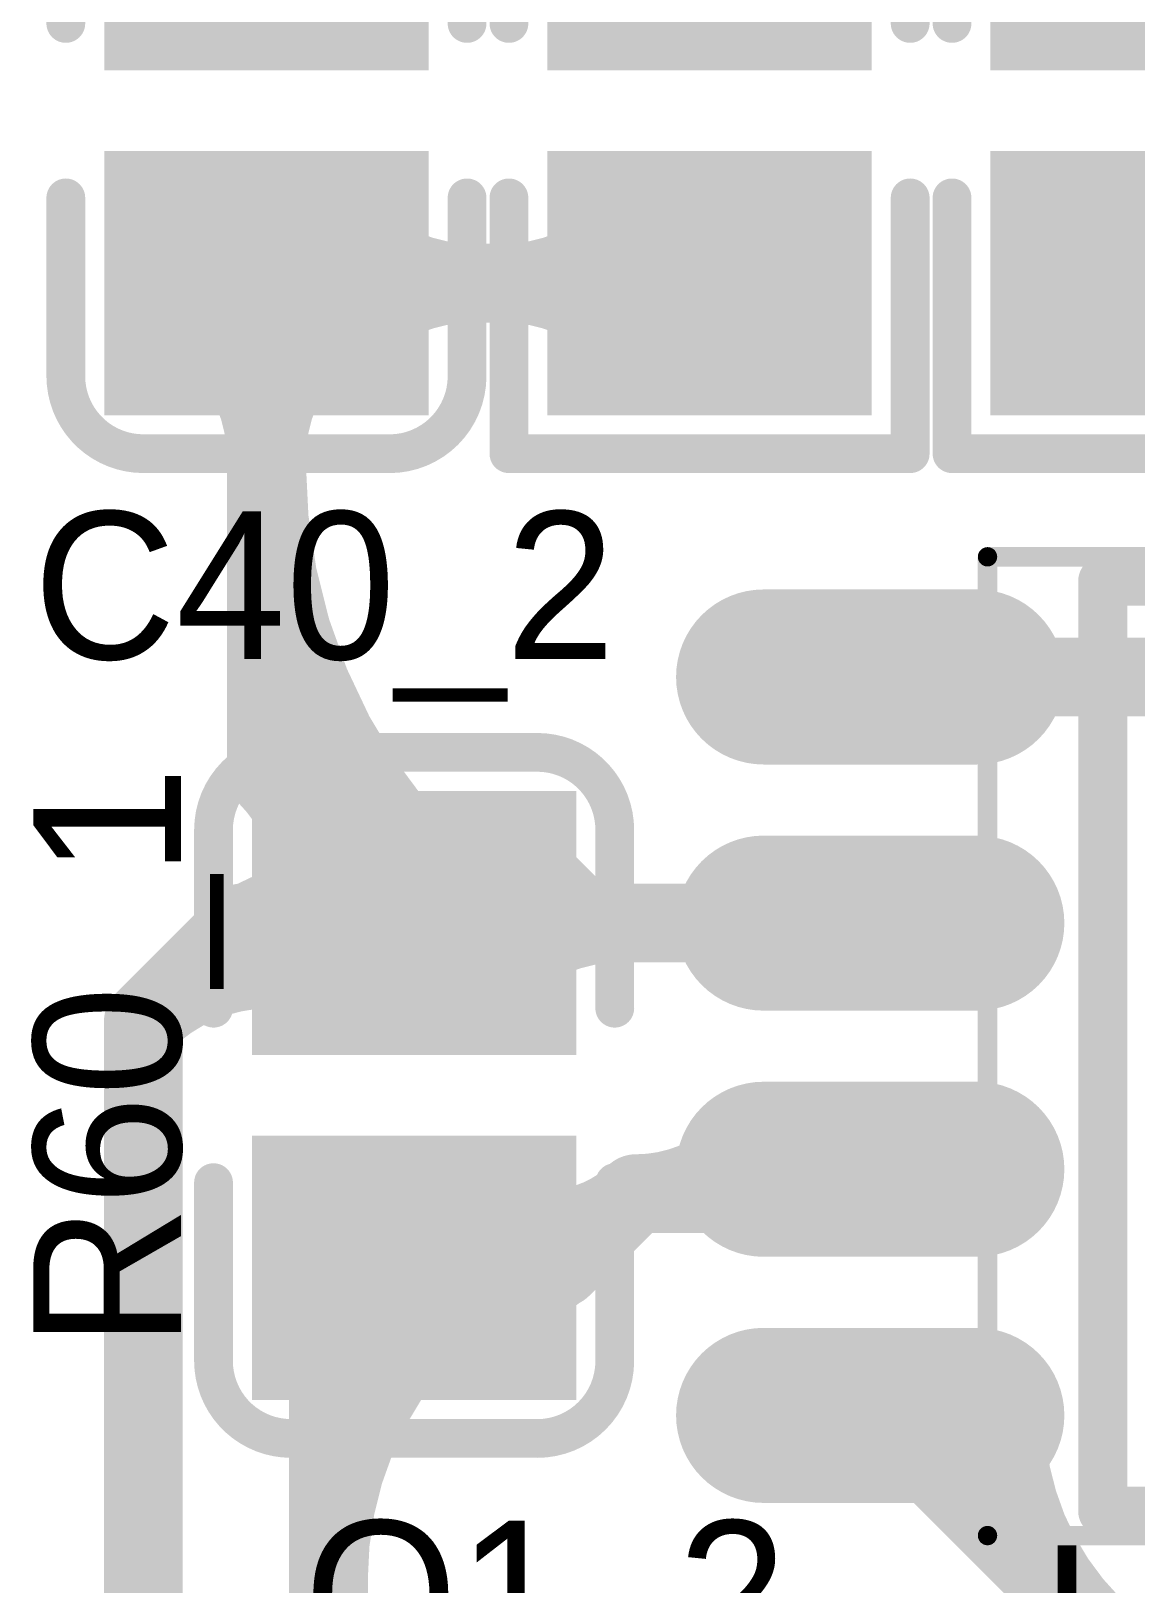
# Model space of a CAD drawing. Header units: millimetres. Extents: x 3.32 to 12.49, y 5.66 to 10.73.
# Drawn here: x 7.0366 to 7.261, y 8.4108 to 8.7263 of the extents above; entities that cross this region are included whole.
import ezdxf

# ---------------------------------------------------------------- set-up
doc = ezdxf.new("R2010")
doc.units = ezdxf.units.MM
doc.header["$MEASUREMENT"] = 0
for name, color, linetype in [('Mechanical13', 56, 'Continuous'), ('TopLayer', 1, 'Continuous'), ('TopOverlay', 2, 'Continuous'), ('TopPaste', 8, 'Continuous'), ('TopSolder', 216, 'Continuous')]:
    doc.layers.add(name, color=color, linetype=linetype)

# ---------------------------------------------------------------- blocks, each defined once
blk = doc.blocks.new('SOIC_8_150____7')
at = {"layer": 'Mechanical13', "const_width": 0.00394}
for points in [[(-0.09941, 0.07854), (0.09941, 0.07854)], [(-0.09941, 0.07854), (-0.09941, -0.07854)], [(0.09941, 0.07854), (0.09941, -0.07854)], [(-0.09941, -0.07854), (0.09941, -0.07854)]]:
    blk.add_lwpolyline(points, dxfattribs=at)
at = {"layer": 'Mechanical13'}
for points, const_width in [([(-0.10039, 0.07854, 1), (-0.09843, 0.07854, 1)], 0.00197), ([(-0.10039, 0.07854, 1), (-0.09843, 0.07854, 1)], 0.00197), ([(0.09843, 0.07854, 1), (0.10039, 0.07854, 1)], 0.00197), ([(0.09843, 0.07854, 1), (0.10039, 0.07854, 1)], 0.00197), ([(-0.04429, -0.04311, 1), (-0.08366, -0.04311, 1)], 0.00394), ([(-0.08465, -0.04311, 1), (-0.08268, -0.04311, 1)], 0.00197), ([(-0.04528, -0.04311, 1), (-0.04331, -0.04311, 1)], 0.00197), ([(-0.10039, -0.07854, 1), (-0.09843, -0.07854, 1)], 0.00197), ([(-0.10039, -0.07854, 1), (-0.09843, -0.07854, 1)], 0.00197), ([(0.09843, -0.07854, 1), (0.10039, -0.07854, 1)], 0.00197), ([(0.09843, -0.07854, 1), (0.10039, -0.07854, 1)], 0.00197)]:
    blk.add_lwpolyline(points, format="xyb", close=True, dxfattribs=dict(at, const_width=const_width))
at = {"layer": 'TopLayer', "const_width": 0.02756}
for points in [[(-0.075, 0.08071), (-0.075, 0.12402)], [(-0.025, 0.08071), (-0.025, 0.12402)], [(0.025, 0.08071), (0.025, 0.12402)], [(0.075, 0.08071), (0.075, 0.12402)], [(-0.075, -0.12402), (-0.075, -0.08071)], [(-0.025, -0.12402), (-0.025, -0.08071)], [(0.025, -0.12402), (0.025, -0.08071)], [(0.075, -0.12402), (0.075, -0.08071)]]:
    blk.add_lwpolyline(points, dxfattribs=at)
at = {"layer": 'TopLayer', "const_width": 0.01378}
for points in [[(-0.08189, 0.12402, 1), (-0.06811, 0.12402, 1)], [(-0.03189, 0.12402, 1), (-0.01811, 0.12402, 1)], [(0.01811, 0.12402, 1), (0.03189, 0.12402, 1)], [(0.06811, 0.12402, 1), (0.08189, 0.12402, 1)], [(-0.08189, 0.08071, 1), (-0.06811, 0.08071, 1)], [(-0.03189, 0.08071, 1), (-0.01811, 0.08071, 1)], [(0.01811, 0.08071, 1), (0.03189, 0.08071, 1)], [(0.06811, 0.08071, 1), (0.08189, 0.08071, 1)], [(-0.08189, -0.08071, 1), (-0.06811, -0.08071, 1)], [(-0.03189, -0.08071, 1), (-0.01811, -0.08071, 1)], [(0.01811, -0.08071, 1), (0.03189, -0.08071, 1)], [(0.06811, -0.08071, 1), (0.08189, -0.08071, 1)], [(-0.08189, -0.12402, 1), (-0.06811, -0.12402, 1)], [(-0.03189, -0.12402, 1), (-0.01811, -0.12402, 1)], [(0.01811, -0.12402, 1), (0.03189, -0.12402, 1)], [(0.06811, -0.12402, 1), (0.08189, -0.12402, 1)]]:
    blk.add_lwpolyline(points, format="xyb", close=True, dxfattribs=at)
at = {"layer": 'TopOverlay', "const_width": 0.01}
for points in [[(-0.09449, 0.05512), (0.09449, 0.05512)], [(-0.09449, 0.05512), (-0.09449, -0.05512)], [(0.09449, 0.05512), (0.09449, -0.05512)], [(-0.09449, -0.05512), (0.09449, -0.05512)]]:
    blk.add_lwpolyline(points, dxfattribs=at)
at = {"layer": 'TopOverlay'}
for points, const_width in [([(-0.09699, 0.05512, 1), (-0.09199, 0.05512, 1)], 0.005), ([(-0.09699, 0.05512, 1), (-0.09199, 0.05512, 1)], 0.005), ([(0.09199, 0.05512, 1), (0.09699, 0.05512, 1)], 0.005), ([(0.09199, 0.05512, 1), (0.09699, 0.05512, 1)], 0.005), ([(-0.05906, -0.02756, 1), (-0.0748, -0.02756, 1)], 0.01575), ([(-0.07874, -0.02756, 1), (-0.07087, -0.02756, 1)], 0.00787), ([(-0.06299, -0.02756, 1), (-0.05512, -0.02756, 1)], 0.00787), ([(-0.09699, -0.05512, 1), (-0.09199, -0.05512, 1)], 0.005), ([(-0.09699, -0.05512, 1), (-0.09199, -0.05512, 1)], 0.005), ([(0.09199, -0.05512, 1), (0.09699, -0.05512, 1)], 0.005), ([(0.09199, -0.05512, 1), (0.09699, -0.05512, 1)], 0.005), ([(-0.10236, -0.11417, 1), (-0.11417, -0.11417, 1)], 0.01181), ([(-0.11713, -0.11417, 1), (-0.11122, -0.11417, 1)], 0.00591), ([(-0.10531, -0.11417, 1), (-0.09941, -0.11417, 1)], 0.00591)]:
    blk.add_lwpolyline(points, format="xyb", close=True, dxfattribs=dict(at, const_width=const_width))
at = {"layer": 'TopPaste', "const_width": 0.02756}
for points in [[(-0.075, 0.08071), (-0.075, 0.12402)], [(-0.025, 0.08071), (-0.025, 0.12402)], [(0.025, 0.08071), (0.025, 0.12402)], [(0.075, 0.08071), (0.075, 0.12402)], [(-0.075, -0.12402), (-0.075, -0.08071)], [(-0.025, -0.12402), (-0.025, -0.08071)], [(0.025, -0.12402), (0.025, -0.08071)], [(0.075, -0.12402), (0.075, -0.08071)]]:
    blk.add_lwpolyline(points, dxfattribs=at)
at = {"layer": 'TopPaste', "const_width": 0.01378}
for points in [[(-0.08189, 0.12402, 1), (-0.06811, 0.12402, 1)], [(-0.03189, 0.12402, 1), (-0.01811, 0.12402, 1)], [(0.01811, 0.12402, 1), (0.03189, 0.12402, 1)], [(0.06811, 0.12402, 1), (0.08189, 0.12402, 1)], [(-0.08189, 0.08071, 1), (-0.06811, 0.08071, 1)], [(-0.03189, 0.08071, 1), (-0.01811, 0.08071, 1)], [(0.01811, 0.08071, 1), (0.03189, 0.08071, 1)], [(0.06811, 0.08071, 1), (0.08189, 0.08071, 1)], [(-0.08189, -0.08071, 1), (-0.06811, -0.08071, 1)], [(-0.03189, -0.08071, 1), (-0.01811, -0.08071, 1)], [(0.01811, -0.08071, 1), (0.03189, -0.08071, 1)], [(0.06811, -0.08071, 1), (0.08189, -0.08071, 1)], [(-0.08189, -0.12402, 1), (-0.06811, -0.12402, 1)], [(-0.03189, -0.12402, 1), (-0.01811, -0.12402, 1)], [(0.01811, -0.12402, 1), (0.03189, -0.12402, 1)], [(0.06811, -0.12402, 1), (0.08189, -0.12402, 1)]]:
    blk.add_lwpolyline(points, format="xyb", close=True, dxfattribs=at)
at = {"layer": 'TopSolder', "const_width": 0.03556}
for points in [[(-0.075, 0.08071), (-0.075, 0.12402)], [(-0.025, 0.08071), (-0.025, 0.12402)], [(0.025, 0.08071), (0.025, 0.12402)], [(0.075, 0.08071), (0.075, 0.12402)], [(-0.075, -0.12402), (-0.075, -0.08071)], [(-0.025, -0.12402), (-0.025, -0.08071)], [(0.025, -0.12402), (0.025, -0.08071)], [(0.075, -0.12402), (0.075, -0.08071)]]:
    blk.add_lwpolyline(points, dxfattribs=at)
at = {"layer": 'TopSolder', "const_width": 0.01778}
for points in [[(-0.08389, 0.12402, 1), (-0.06611, 0.12402, 1)], [(-0.03389, 0.12402, 1), (-0.01611, 0.12402, 1)], [(0.01611, 0.12402, 1), (0.03389, 0.12402, 1)], [(0.06611, 0.12402, 1), (0.08389, 0.12402, 1)], [(-0.08389, 0.08071, 1), (-0.06611, 0.08071, 1)], [(-0.03389, 0.08071, 1), (-0.01611, 0.08071, 1)], [(0.01611, 0.08071, 1), (0.03389, 0.08071, 1)], [(0.06611, 0.08071, 1), (0.08389, 0.08071, 1)], [(-0.08389, -0.08071, 1), (-0.06611, -0.08071, 1)], [(-0.03389, -0.08071, 1), (-0.01611, -0.08071, 1)], [(0.01611, -0.08071, 1), (0.03389, -0.08071, 1)], [(0.06611, -0.08071, 1), (0.08389, -0.08071, 1)], [(-0.08389, -0.12402, 1), (-0.06611, -0.12402, 1)], [(-0.03389, -0.12402, 1), (-0.01611, -0.12402, 1)], [(0.01611, -0.12402, 1), (0.03389, -0.12402, 1)], [(0.06611, -0.12402, 1), (0.08389, -0.12402, 1)]]:
    blk.add_lwpolyline(points, format="xyb", close=True, dxfattribs=at)
blk = doc.blocks.new('0805_R_38')
at = {"layer": 'TopLayer'}
for points in [[(-0.05787, -0.02894), (-0.0122, -0.02894), (-0.05787, 0.02894), (-0.0122, 0.02894)], [(0.0122, -0.02894), (0.05787, -0.02894), (0.0122, 0.02894), (0.05787, 0.02894)]]:
    blk.add_solid(points, dxfattribs=at)
at = {"layer": 'TopOverlay', "const_width": 0.00787}
for points in [[(-0.06968, 0.04075), (-0.06968, -0.04075)], [(-0.06968, 0.04075), (-0.01772, 0.04075)], [(0.01772, 0.04075), (0.06968, 0.04075)], [(0.06968, 0.04075), (0.06968, -0.04075)], [(-0.06968, -0.04075), (-0.01772, -0.04075)], [(0.01772, -0.04075), (0.06968, -0.04075)]]:
    blk.add_lwpolyline(points, dxfattribs=at)
at = {"layer": 'TopOverlay', "const_width": 0.00394}
for points in [[(-0.07165, 0.04075, 1), (-0.06772, 0.04075, 1)], [(-0.07165, 0.04075, 1), (-0.06772, 0.04075, 1)], [(-0.01969, 0.04075, 1), (-0.01575, 0.04075, 1)], [(0.01575, 0.04075, 1), (0.01969, 0.04075, 1)], [(0.06772, 0.04075, 1), (0.07165, 0.04075, 1)], [(0.06772, 0.04075, 1), (0.07165, 0.04075, 1)], [(-0.07165, -0.04075, 1), (-0.06772, -0.04075, 1)], [(-0.07165, -0.04075, 1), (-0.06772, -0.04075, 1)], [(-0.01969, -0.04075, 1), (-0.01575, -0.04075, 1)], [(0.01575, -0.04075, 1), (0.01969, -0.04075, 1)], [(0.06772, -0.04075, 1), (0.07165, -0.04075, 1)], [(0.06772, -0.04075, 1), (0.07165, -0.04075, 1)]]:
    blk.add_lwpolyline(points, format="xyb", close=True, dxfattribs=at)
at = {"layer": 'TopPaste'}
for points in [[(-0.05787, -0.02894), (-0.0122, -0.02894), (-0.05787, 0.02894), (-0.0122, 0.02894)], [(0.0122, -0.02894), (0.05787, -0.02894), (0.0122, 0.02894), (0.05787, 0.02894)]]:
    blk.add_solid(points, dxfattribs=at)
at = {"layer": 'TopSolder'}
for points in [[(-0.06187, -0.03294), (-0.0082, -0.03294), (-0.06187, 0.03294), (-0.0082, 0.03294)], [(0.0082, -0.03294), (0.06187, -0.03294), (0.0082, 0.03294), (0.06187, 0.03294)]]:
    blk.add_solid(points, dxfattribs=at)
blk = doc.blocks.new('0805_R_40')
at = {"layer": 'TopLayer'}
for points in [[(-0.05787, -0.02894), (-0.0122, -0.02894), (-0.05787, 0.02894), (-0.0122, 0.02894)], [(0.0122, -0.02894), (0.05787, -0.02894), (0.0122, 0.02894), (0.05787, 0.02894)]]:
    blk.add_solid(points, dxfattribs=at)
at = {"layer": 'TopOverlay', "const_width": 0.00787}
for points in [[(-0.06968, 0.04075), (-0.06968, -0.04075)], [(-0.06968, 0.04075), (-0.01772, 0.04075)], [(0.01772, 0.04075), (0.06968, 0.04075)], [(0.06968, 0.04075), (0.06968, -0.04075)], [(-0.06968, -0.04075), (-0.01772, -0.04075)], [(0.01772, -0.04075), (0.06968, -0.04075)]]:
    blk.add_lwpolyline(points, dxfattribs=at)
at = {"layer": 'TopOverlay', "const_width": 0.00394}
for points in [[(-0.07165, 0.04075, 1), (-0.06772, 0.04075, 1)], [(-0.07165, 0.04075, 1), (-0.06772, 0.04075, 1)], [(-0.01969, 0.04075, 1), (-0.01575, 0.04075, 1)], [(0.01575, 0.04075, 1), (0.01969, 0.04075, 1)], [(0.06772, 0.04075, 1), (0.07165, 0.04075, 1)], [(0.06772, 0.04075, 1), (0.07165, 0.04075, 1)], [(-0.07165, -0.04075, 1), (-0.06772, -0.04075, 1)], [(-0.07165, -0.04075, 1), (-0.06772, -0.04075, 1)], [(-0.01969, -0.04075, 1), (-0.01575, -0.04075, 1)], [(0.01575, -0.04075, 1), (0.01969, -0.04075, 1)], [(0.06772, -0.04075, 1), (0.07165, -0.04075, 1)], [(0.06772, -0.04075, 1), (0.07165, -0.04075, 1)]]:
    blk.add_lwpolyline(points, format="xyb", close=True, dxfattribs=at)
at = {"layer": 'TopPaste'}
for points in [[(-0.05787, -0.02894), (-0.0122, -0.02894), (-0.05787, 0.02894), (-0.0122, 0.02894)], [(0.0122, -0.02894), (0.05787, -0.02894), (0.0122, 0.02894), (0.05787, 0.02894)]]:
    blk.add_solid(points, dxfattribs=at)
at = {"layer": 'TopSolder'}
for points in [[(-0.06187, -0.03294), (-0.0082, -0.03294), (-0.06187, 0.03294), (-0.0082, 0.03294)], [(0.0082, -0.03294), (0.06187, -0.03294), (0.0082, 0.03294), (0.06187, 0.03294)]]:
    blk.add_solid(points, dxfattribs=at)
blk = doc.blocks.new('0805_C_77')
at = {"layer": 'TopLayer'}
for points in [[(-0.05787, -0.02894), (-0.0122, -0.02894), (-0.05787, 0.02894), (-0.0122, 0.02894)], [(0.0122, -0.02894), (0.05787, -0.02894), (0.0122, 0.02894), (0.05787, 0.02894)]]:
    blk.add_solid(points, dxfattribs=at)
at = {"layer": 'TopOverlay', "const_width": 0.00787}
for points in [[(-0.06969, 0.025, -0.414214), (-0.05394, 0.04075)], [(0.05394, 0.04075, -0.414213), (0.06969, 0.025)], [(-0.05394, -0.04075, -0.414213), (-0.06969, -0.025)], [(0.06968, -0.025, -0.414214), (0.05394, -0.04075)]]:
    blk.add_lwpolyline(points, format="xyb", dxfattribs=at)
for points in [[(-0.01772, 0.04075), (-0.05394, 0.04075)], [(0.05394, 0.04075), (0.01772, 0.04075)], [(-0.06969, -0.025), (-0.06969, 0.025)], [(0.06968, -0.025), (0.06968, 0.025)], [(-0.01772, -0.04075), (-0.05394, -0.04075)], [(0.05394, -0.04075), (0.01772, -0.04075)]]:
    blk.add_lwpolyline(points, dxfattribs=at)
at = {"layer": 'TopOverlay', "const_width": 0.00394}
for points in [[(-0.05591, 0.04075, 1), (-0.05197, 0.04075, 1)], [(-0.05591, 0.04075, 1), (-0.05197, 0.04075, 1)], [(-0.01969, 0.04075, 1), (-0.01575, 0.04075, 1)], [(0.01575, 0.04075, 1), (0.01969, 0.04075, 1)], [(0.05197, 0.04075, 1), (0.05591, 0.04075, 1)], [(0.05197, 0.04075, 1), (0.05591, 0.04075, 1)], [(-0.07165, 0.025, 1), (-0.06772, 0.025, 1)], [(-0.07165, 0.025, 1), (-0.06772, 0.025, 1)], [(0.06772, 0.025, 1), (0.07165, 0.025, 1)], [(0.06772, 0.025, 1), (0.07165, 0.025, 1)], [(-0.07165, -0.025, 1), (-0.06772, -0.025, 1)], [(-0.07165, -0.025, 1), (-0.06772, -0.025, 1)], [(0.06772, -0.025, 1), (0.07165, -0.025, 1)], [(0.06772, -0.025, 1), (0.07165, -0.025, 1)], [(-0.05591, -0.04075, 1), (-0.05197, -0.04075, 1)], [(-0.05591, -0.04075, 1), (-0.05197, -0.04075, 1)], [(-0.01969, -0.04075, 1), (-0.01575, -0.04075, 1)], [(0.01575, -0.04075, 1), (0.01969, -0.04075, 1)], [(0.05197, -0.04075, 1), (0.05591, -0.04075, 1)], [(0.05197, -0.04075, 1), (0.05591, -0.04075, 1)]]:
    blk.add_lwpolyline(points, format="xyb", close=True, dxfattribs=at)
at = {"layer": 'TopPaste'}
for points in [[(-0.05787, -0.02894), (-0.0122, -0.02894), (-0.05787, 0.02894), (-0.0122, 0.02894)], [(0.0122, -0.02894), (0.05787, -0.02894), (0.0122, 0.02894), (0.05787, 0.02894)]]:
    blk.add_solid(points, dxfattribs=at)
at = {"layer": 'TopSolder'}
for points in [[(-0.06187, -0.03294), (-0.0082, -0.03294), (-0.06187, 0.03294), (-0.0082, 0.03294)], [(0.0082, -0.03294), (0.06187, -0.03294), (0.0082, 0.03294), (0.06187, 0.03294)]]:
    blk.add_solid(points, dxfattribs=at)
blk = doc.blocks.new('0805_C_78')
at = {"layer": 'TopLayer'}
for points in [[(-0.05787, -0.02894), (-0.0122, -0.02894), (-0.05787, 0.02894), (-0.0122, 0.02894)], [(0.0122, -0.02894), (0.05787, -0.02894), (0.0122, 0.02894), (0.05787, 0.02894)]]:
    blk.add_solid(points, dxfattribs=at)
at = {"layer": 'TopOverlay', "const_width": 0.00787}
for points in [[(-0.06969, 0.025, -0.414214), (-0.05394, 0.04075)], [(0.05394, 0.04075, -0.414213), (0.06969, 0.025)], [(-0.05394, -0.04075, -0.414213), (-0.06969, -0.025)], [(0.06968, -0.025, -0.414214), (0.05394, -0.04075)]]:
    blk.add_lwpolyline(points, format="xyb", dxfattribs=at)
for points in [[(-0.01772, 0.04075), (-0.05394, 0.04075)], [(0.05394, 0.04075), (0.01772, 0.04075)], [(-0.06969, -0.025), (-0.06969, 0.025)], [(0.06968, -0.025), (0.06968, 0.025)], [(-0.01772, -0.04075), (-0.05394, -0.04075)], [(0.05394, -0.04075), (0.01772, -0.04075)]]:
    blk.add_lwpolyline(points, dxfattribs=at)
at = {"layer": 'TopOverlay', "const_width": 0.00394}
for points in [[(-0.05591, 0.04075, 1), (-0.05197, 0.04075, 1)], [(-0.05591, 0.04075, 1), (-0.05197, 0.04075, 1)], [(-0.01969, 0.04075, 1), (-0.01575, 0.04075, 1)], [(0.01575, 0.04075, 1), (0.01969, 0.04075, 1)], [(0.05197, 0.04075, 1), (0.05591, 0.04075, 1)], [(0.05197, 0.04075, 1), (0.05591, 0.04075, 1)], [(-0.07165, 0.025, 1), (-0.06772, 0.025, 1)], [(-0.07165, 0.025, 1), (-0.06772, 0.025, 1)], [(0.06772, 0.025, 1), (0.07165, 0.025, 1)], [(0.06772, 0.025, 1), (0.07165, 0.025, 1)], [(-0.07165, -0.025, 1), (-0.06772, -0.025, 1)], [(-0.07165, -0.025, 1), (-0.06772, -0.025, 1)], [(0.06772, -0.025, 1), (0.07165, -0.025, 1)], [(0.06772, -0.025, 1), (0.07165, -0.025, 1)], [(-0.05591, -0.04075, 1), (-0.05197, -0.04075, 1)], [(-0.05591, -0.04075, 1), (-0.05197, -0.04075, 1)], [(-0.01969, -0.04075, 1), (-0.01575, -0.04075, 1)], [(0.01575, -0.04075, 1), (0.01969, -0.04075, 1)], [(0.05197, -0.04075, 1), (0.05591, -0.04075, 1)], [(0.05197, -0.04075, 1), (0.05591, -0.04075, 1)]]:
    blk.add_lwpolyline(points, format="xyb", close=True, dxfattribs=at)
at = {"layer": 'TopPaste'}
for points in [[(-0.05787, -0.02894), (-0.0122, -0.02894), (-0.05787, 0.02894), (-0.0122, 0.02894)], [(0.0122, -0.02894), (0.05787, -0.02894), (0.0122, 0.02894), (0.05787, 0.02894)]]:
    blk.add_solid(points, dxfattribs=at)
at = {"layer": 'TopSolder'}
for points in [[(-0.06187, -0.03294), (-0.0082, -0.03294), (-0.06187, 0.03294), (-0.0082, 0.03294)], [(0.0082, -0.03294), (0.06187, -0.03294), (0.0082, 0.03294), (0.06187, 0.03294)]]:
    blk.add_solid(points, dxfattribs=at)

msp = doc.modelspace()

# ---------------------------------------------------------------- linework, layer by layer
at = {"layer": 'TopLayer', "const_width": 0.016}
for points in [[(7.12629, 8.67504, -0.198912), (7.10096, 8.68553)], [(7.15778, 8.68553, -0.198912), (7.13245, 8.67504)], [(7.10096, 8.66455, -0.198912), (7.12629, 8.67504)], [(7.13245, 8.67504, -0.198912), (7.15778, 8.66455)], [(7.07388, 8.66455, -0.198912), (7.08437, 8.63923)], [(7.08437, 8.63923, -0.198912), (7.09486, 8.66455)], [(7.11876, 8.55557, -0.198912), (7.08437, 8.63859)], [(7.10744, 8.54425, -0.198912), (7.08437, 8.59996)], [(7.24261, 8.59504, -0.198912), (7.23275, 8.59913)], [(7.23275, 8.59095, -0.198912), (7.24261, 8.59504)], [(7.08437, 8.57508, -0.237118), (7.09359, 8.54724)], [(7.10827, 8.55991, -0.198912), (7.09336, 8.56609)], [(7.0962, 8.55371, -0.241986), (7.07941, 8.54508)], [(7.15629, 8.54508, -0.198912), (7.13096, 8.55557)], [(7.14937, 8.54508, -0.241695), (7.13253, 8.55372)], [(7.07502, 8.54069, -0.323623), (7.10879, 8.54612)], [(7.18127, 8.54913, -0.198912), (7.1715, 8.54508)], [(7.07941, 8.54508, -0.241986), (7.0962, 8.53645)], [(7.13096, 8.53459, -0.198912), (7.15629, 8.54508)], [(7.13253, 8.53643, -0.241695), (7.14937, 8.54508)], [(7.17131, 8.54508, -0.198912), (7.18127, 8.54095)], [(7.05937, 8.52504, -0.323623), (7.1016, 8.53183)], [(7.18127, 8.49913, -0.198912), (7.15943, 8.49008)], [(7.15937, 8.49008, -0.360929), (7.12885, 8.48724)], [(7.14429, 8.475, -0.285952), (7.13379, 8.48154)], [(7.09697, 8.45054, -0.198912), (7.10744, 8.47582)], [(7.14574, 8.47645, -0.360929), (7.11981, 8.47404)], [(7.13379, 8.46846, -0.285952), (7.14429, 8.475)], [(7.09697, 8.41191, -0.198912), (7.11876, 8.46451)], [(7.22483, 8.42962, -0.198912), (7.21844, 8.44504)], [(7.25214, 8.40231, -0.198912), (7.23444, 8.44504)]]:
    msp.add_lwpolyline(points, format="xyb", dxfattribs=at)
at = {"layer": 'TopLayer', "const_width": 0.008}
for points in [[(7.09696, 8.68553, 1), (7.10496, 8.68553, 1)], [(7.15378, 8.68553, 1), (7.16178, 8.68553, 1)], [(7.08037, 8.67504, 1), (7.08837, 8.67504, 1)], [(7.09037, 8.67504, 1), (7.09837, 8.67504, 1)], [(7.09037, 8.67504, 1), (7.09837, 8.67504, 1)], [(7.09037, 8.67504, 1), (7.09837, 8.67504, 1)], [(7.12229, 8.67504, 1), (7.13029, 8.67504, 1)], [(7.12229, 8.67504, 1), (7.13029, 8.67504, 1)], [(7.12845, 8.67504, 1), (7.13645, 8.67504, 1)], [(7.12845, 8.67504, 1), (7.13645, 8.67504, 1)], [(7.17037, 8.67504, 1), (7.17837, 8.67504, 1)], [(7.06988, 8.66455, 1), (7.07788, 8.66455, 1)], [(7.08037, 8.66504, 1), (7.08837, 8.66504, 1)], [(7.08037, 8.66504, 1), (7.08837, 8.66504, 1)], [(7.09086, 8.66455, 1), (7.09886, 8.66455, 1)], [(7.09696, 8.66455, 1), (7.10496, 8.66455, 1)], [(7.15378, 8.66455, 1), (7.16178, 8.66455, 1)], [(7.08037, 8.63923, 1), (7.08837, 8.63923, 1)], [(7.08037, 8.63923, 1), (7.08837, 8.63923, 1)], [(7.08037, 8.63859, 1), (7.08837, 8.63859, 1)], [(7.08037, 8.59996, 1), (7.08837, 8.59996, 1)], [(7.22875, 8.59913, 1), (7.23675, 8.59913, 1)], [(7.18801, 8.59508, 1), (7.19601, 8.59508, 1)], [(7.18805, 8.59504, 1), (7.19605, 8.59504, 1)], [(7.18805, 8.59504, 1), (7.19605, 8.59504, 1)], [(7.20301, 8.59504, 1), (7.21101, 8.59504, 1)], [(7.20301, 8.59504, 1), (7.21101, 8.59504, 1)], [(7.23861, 8.59504, 1), (7.24661, 8.59504, 1)], [(7.23861, 8.59504, 1), (7.24661, 8.59504, 1)], [(7.22875, 8.59095, 1), (7.23675, 8.59095, 1)], [(7.08037, 8.57508, 1), (7.08837, 8.57508, 1)], [(7.08037, 8.57508, 1), (7.08837, 8.57508, 1)], [(7.08037, 8.57508, 1), (7.08837, 8.57508, 1)], [(7.08936, 8.56609, 1), (7.09736, 8.56609, 1)], [(7.09529, 8.56016, 1), (7.10329, 8.56016, 1)], [(7.09529, 8.56016, 1), (7.10329, 8.56016, 1)], [(7.09529, 8.56016, 1), (7.10329, 8.56016, 1)], [(7.10427, 8.55991, 1), (7.11227, 8.55991, 1)], [(7.13029, 8.56016, 1), (7.13829, 8.56016, 1)], [(7.13029, 8.56016, 1), (7.13829, 8.56016, 1)], [(7.0922, 8.55371, 1), (7.1002, 8.55371, 1)], [(7.11476, 8.55557, 1), (7.12276, 8.55557, 1)], [(7.12696, 8.55557, 1), (7.13496, 8.55557, 1)], [(7.12853, 8.55372, 1), (7.13653, 8.55372, 1)], [(7.08959, 8.54724, 1), (7.09759, 8.54724, 1)], [(7.17727, 8.54913, 1), (7.18527, 8.54913, 1)], [(7.07541, 8.54508, 1), (7.08341, 8.54508, 1)], [(7.07541, 8.54508, 1), (7.08341, 8.54508, 1)], [(7.07541, 8.54508, 1), (7.08341, 8.54508, 1)], [(7.07541, 8.54508, 1), (7.08341, 8.54508, 1)], [(7.10344, 8.54425, 1), (7.11144, 8.54425, 1)], [(7.10479, 8.54612, 1), (7.11279, 8.54612, 1)], [(7.11037, 8.54508, 1), (7.11837, 8.54508, 1)], [(7.11037, 8.54508, 1), (7.11837, 8.54508, 1)], [(7.14537, 8.54508, 1), (7.15337, 8.54508, 1)], [(7.14537, 8.54508, 1), (7.15337, 8.54508, 1)], [(7.14537, 8.54508, 1), (7.15337, 8.54508, 1)], [(7.14537, 8.54508, 1), (7.15337, 8.54508, 1)], [(7.15229, 8.54508, 1), (7.16029, 8.54508, 1)], [(7.15229, 8.54508, 1), (7.16029, 8.54508, 1)], [(7.16731, 8.54508, 1), (7.17531, 8.54508, 1)], [(7.1675, 8.54508, 1), (7.1755, 8.54508, 1)], [(7.18801, 8.54508, 1), (7.19601, 8.54508, 1)], [(7.07102, 8.54069, 1), (7.07902, 8.54069, 1)], [(7.17727, 8.54095, 1), (7.18527, 8.54095, 1)], [(7.0922, 8.53645, 1), (7.1002, 8.53645, 1)], [(7.12696, 8.53459, 1), (7.13496, 8.53459, 1)], [(7.12853, 8.53643, 1), (7.13653, 8.53643, 1)], [(7.0976, 8.53183, 1), (7.1056, 8.53183, 1)], [(7.05537, 8.52504, 1), (7.06337, 8.52504, 1)], [(7.05537, 8.52504, 1), (7.06337, 8.52504, 1)], [(7.05537, 8.52504, 1), (7.06337, 8.52504, 1)], [(7.17727, 8.49913, 1), (7.18527, 8.49913, 1)], [(7.18801, 8.49508, 1), (7.19601, 8.49508, 1)], [(7.12485, 8.48724, 1), (7.13285, 8.48724, 1)], [(7.15537, 8.49008, 1), (7.16337, 8.49008, 1)], [(7.15537, 8.49008, 1), (7.16337, 8.49008, 1)], [(7.15537, 8.49008, 1), (7.16337, 8.49008, 1)], [(7.15543, 8.49008, 1), (7.16343, 8.49008, 1)], [(7.18301, 8.49008, 1), (7.19101, 8.49008, 1)], [(7.18301, 8.49008, 1), (7.19101, 8.49008, 1)], [(7.12979, 8.48154, 1), (7.13779, 8.48154, 1)], [(7.10344, 8.47582, 1), (7.11144, 8.47582, 1)], [(7.11037, 8.475, 1), (7.11837, 8.475, 1)], [(7.11037, 8.475, 1), (7.11837, 8.475, 1)], [(7.14029, 8.475, 1), (7.14829, 8.475, 1)], [(7.14029, 8.475, 1), (7.14829, 8.475, 1)], [(7.14029, 8.475, 1), (7.14829, 8.475, 1)], [(7.14029, 8.475, 1), (7.14829, 8.475, 1)], [(7.14174, 8.47645, 1), (7.14974, 8.47645, 1)], [(7.11581, 8.47404, 1), (7.12381, 8.47404, 1)], [(7.12979, 8.46846, 1), (7.13779, 8.46846, 1)], [(7.11476, 8.46451, 1), (7.12276, 8.46451, 1)], [(7.09297, 8.4576, 1), (7.10097, 8.4576, 1)], [(7.09297, 8.4576, 1), (7.10097, 8.4576, 1)], [(7.09297, 8.45054, 1), (7.10097, 8.45054, 1)], [(7.18801, 8.44508, 1), (7.19601, 8.44508, 1)], [(7.20537, 8.44508, 1), (7.21337, 8.44508, 1)], [(7.20537, 8.44508, 1), (7.21337, 8.44508, 1)], [(7.21444, 8.44504, 1), (7.22244, 8.44504, 1)], [(7.23044, 8.44504, 1), (7.23844, 8.44504, 1)], [(7.22083, 8.42962, 1), (7.22883, 8.42962, 1)], [(7.09297, 8.41191, 1), (7.10097, 8.41191, 1)]]:
    msp.add_lwpolyline(points, format="xyb", close=True, dxfattribs=at)
at = {"layer": 'TopLayer', "const_width": 0.016}
for points in [[(7.08437, 8.67504), (7.09437, 8.67504)], [(7.08437, 8.66504), (7.09437, 8.67504)], [(7.09437, 8.67504), (7.17437, 8.67504)], [(7.08437, 8.57508), (7.08437, 8.66504)], [(7.19201, 8.59508), (7.19205, 8.59504)], [(7.19205, 8.59504), (7.20701, 8.59504)], [(7.20701, 8.59504), (7.30937, 8.59504)], [(7.08437, 8.57508), (7.09929, 8.56016)], [(7.09929, 8.56016), (7.11437, 8.54508)], [(7.09929, 8.56016), (7.13429, 8.56016)], [(7.13429, 8.56016), (7.14937, 8.54508)], [(7.05937, 8.52504), (7.07941, 8.54508)], [(7.07941, 8.54508), (7.11437, 8.54508)], [(7.14937, 8.54508), (7.19201, 8.54508)], [(7.05937, 8.14504), (7.05937, 8.52504)], [(7.18701, 8.49008), (7.19201, 8.49508)], [(7.14429, 8.475), (7.15937, 8.49008)], [(7.15937, 8.49008), (7.18701, 8.49008)], [(7.09697, 8.4576), (7.11437, 8.475)], [(7.11437, 8.475), (7.14429, 8.475)], [(7.09697, 8.26583), (7.09697, 8.4576)], [(7.19201, 8.44508), (7.20937, 8.44508)], [(7.20937, 8.44508), (7.26437, 8.39008)]]:
    msp.add_lwpolyline(points, dxfattribs=at)

# ---------------------------------------------------------------- block references
for name, p, rotation in [('0805_C_77', (7.08437, 8.71008), 270), ('0805_R_40', (7.17437, 8.71008), 90), ('0805_R_38', (7.26437, 8.71008), 90), ('SOIC_8_150____7', (7.30937, 8.52004), 90), ('0805_C_78', (7.11437, 8.51004), 270)]:
    msp.add_blockref(name, p, dxfattribs=dict(rotation=rotation))

# ---------------------------------------------------------------- texts
at = {"layer": 'TopOverlay'}
for s, p in [('C40_2', (7.03701, 8.59866)), ('Q1_2', (7.09201, 8.39366)), ('U10_2', (7.24201, 8.38866))]:
    msp.add_text(s, height=0.03, dxfattribs=at).set_placement(p)
msp.add_text('R60_1', height=0.03, rotation=90, dxfattribs=at).set_placement((7.06701, 8.45866))

doc.saveas('drawing.dxf')
